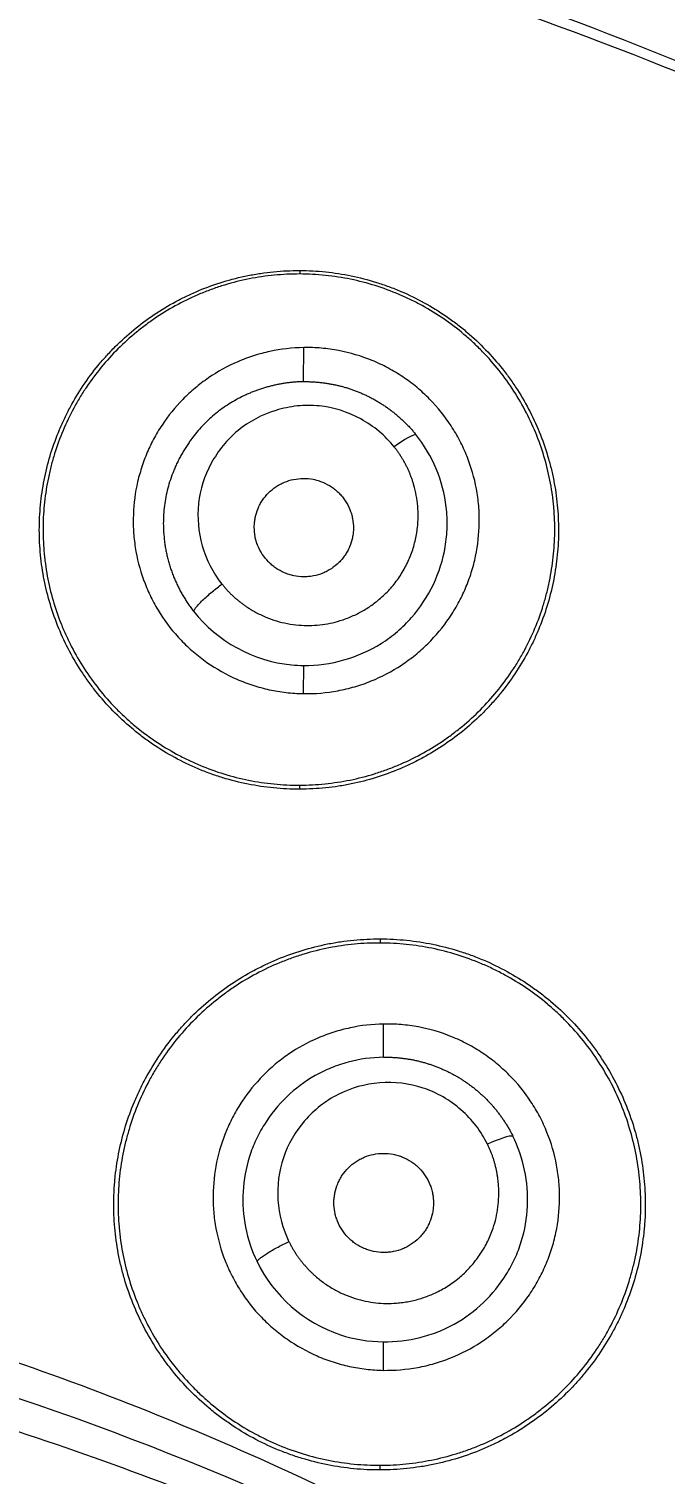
# Model space of a CAD drawing. Extents: x 541 to 1062, y 0 to 382.
# Drawn here: x 904.77 to 910.61, y 300.94 to 314.22 of the extents above; entities that cross this region are included whole.
import ezdxf

# ---------------------------------------------------------------- set-up
doc = ezdxf.new("R2010")
doc.units = 0
doc.header["$LTSCALE"] = 10
doc.header["$MEASUREMENT"] = 0
doc.header["$PDMODE"] = 3
doc.header["$PDSIZE"] = -10
doc.layers.get('0').update_dxf_attribs({"linetype": 'CONTINUOUS'})
doc.layers.get('DEFPOINTS').update_dxf_attribs({"linetype": 'CONTINUOUS'})
doc.layers.add('1', color=7, linetype='CONTINUOUS')
doc.styles.add('Daelim Dimension', font='')
doc.styles.get('Daelim Dimension').set_extended_font_data('NanumGothic')
doc.dimstyles.new('DEFAULT', dxfattribs={"dimscale": 2, "dimtxt": 2, "dimasz": 2, "dimexe": 0, "dimexo": 2, "dimgap": 1, "dimtad": 1, "dimdec": 1, "dimzin": 9, "dimdsep": 46, "dimtxsty": 'Daelim Dimension', "dimcen": 0.5, "dimclrd": 252, "dimclre": 252, "dimclrt": 3, "dimadec": 1, "dimazin": 0, "dimtfac": 1, "dimtdec": 1, "dimtix": 1, "dimtmove": 0, "dimatfit": 3, "dimfxl": 1, "dimtolj": 1, "dimtzin": 1, "dimlwd": 9, "dimlwe": 9, "dimarcsym": 0})

# ---------------------------------------------------------------- blocks, each defined once
blk = doc.blocks.new('*D10')
at = {"color": 5, "linetype": 'ByBlock', "lineweight": 9, "ltscale": 0.5, "transparency": 16777216}
for p, q in [((845.7, 280.073), (845.7, 341.221)), ((849.7, 341.221), (941.7, 341.221)), ((945.7, 280.074), (945.7, 341.221))]:
    blk.add_line(p, q, dxfattribs=at)
at = {"color": 5, "ltscale": 0.5, "transparency": 16777216}
for points in [[(849.7, 341.887), (849.7, 340.554), (845.7, 341.221)], [(941.7, 341.887), (941.7, 340.554), (945.7, 341.221)]]:
    blk.add_solid(points, dxfattribs=at)
at = {"layer": 'DEFPOINTS', "color": 0, "ltscale": 0.5, "transparency": 16777216}
for p in [(945.7, 341.221), (845.7, 276.073), (945.7, 276.074)]:
    blk.add_point(p, dxfattribs=at)
at = {"color": 7, "ltscale": 0.5, "transparency": 16777216, "insert": (895.7, 346.221), "char_height": 6, "attachment_point": 5, "style": 'Daelim Dimension'}
blk.add_mtext('\\A1;%%C100', dxfattribs=at)

msp = doc.modelspace()

# ---------------------------------------------------------------- linework, layer by layer
at = {"layer": '1', "color": 7, "linetype": 'Continuous', "lineweight": 13}
for p, q in [((907.258, 312), (907.258, 311.968)), ((907.294, 310.979), (907.295, 311.292)), ((907.292, 308.37), (907.291, 308.112)), ((907.258, 307.233), (907.258, 307.27)), ((907.998, 305.858), (907.998, 305.82)), ((908.028, 304.771), (908.028, 305.075)), ((908.025, 302.154), (908.025, 301.893)), ((907.998, 300.978), (907.998, 301.021))]:
    msp.add_line(p, q, dxfattribs=at)
at = {"layer": '1', "color": 7, "linetype": 'Continuous', "lineweight": 18}
for radius, start, end in [(45.353, 272.3738, 90), (41.78, 282.5334, 97.4666), (41.2, 272.6477, 90)]:
    msp.add_arc((895.7, 276.074), radius, start, end, dxfattribs=at)
at = {"layer": '1', "color": 7, "linetype": 'Continuous', "lineweight": 13}
for radius, start in [(26.189, 270), (25.813, 0)]:
    msp.add_arc((895.7, 276.074), radius, start, 90, dxfattribs=at)
for centre, major_axis, ratio, start_param, end_param in [((908.098, 310.303), (0.235, 0.187), 0.145294, 0.176647, 1.338738), ((908.952, 303.909), (0.269, 0.132), 0.144323, 0.176634, 1.390659)]:
    msp.add_ellipse(centre, major_axis=major_axis, ratio=ratio, start_param=start_param, end_param=end_param, dxfattribs=at)
at = {"layer": '1', "color": 7, "linetype": 'Continuous', "lineweight": 18}
for points, weights in [([(945.7, 276.074), (945.7, 307.335), (922.962, 326.074), (895.7, 326.074)], [0.718695432068, 0.639202599743, 0.732970789054, 1]), ([(928.153, 243.621), (962.121, 277.589), (943.738, 321.97), (895.7, 321.97)], [1, 0.588455621576, 0.588455621576, 1])]:
    msp.add_rational_spline(points, weights, degree=3, dxfattribs=at)
at = {"layer": '1', "color": 7, "linetype": 'Continuous', "lineweight": 13}
for points, knots in [([(895.7, 318.44), (898.473, 318.44), (901.246, 318.167), (906.685, 317.085), (909.351, 316.276), (914.474, 314.154), (916.932, 312.84), (921.543, 309.759), (923.696, 307.992), (927.618, 304.07), (929.385, 301.917), (932.466, 297.306), (933.779, 294.849), (935.902, 289.725), (936.71, 287.059), (937.792, 281.62), (938.065, 278.847), (938.065, 276.074)], [0, 0, 0, 0, 0.125, 0.125, 0.25, 0.25, 0.375, 0.375, 0.5, 0.5, 0.625, 0.625, 0.75, 0.75, 0.875, 0.875, 1, 1, 1, 1]), ([(907.294, 310.979), (907.3, 310.979), (907.312, 310.979), (907.329, 310.979), (907.347, 310.978), (907.364, 310.978), (907.381, 310.977), (907.399, 310.976), (907.416, 310.974), (907.434, 310.973), (907.451, 310.971), (907.469, 310.969), (907.486, 310.967), (907.503, 310.964), (907.521, 310.961), (907.538, 310.958), (907.556, 310.955), (907.573, 310.952), (907.59, 310.948), (907.607, 310.944), (907.624, 310.94), (907.642, 310.936), (907.659, 310.931), (907.676, 310.926), (907.693, 310.921), (907.71, 310.916), (907.727, 310.91), (907.743, 310.904), (907.76, 310.898), (907.777, 310.892), (907.793, 310.885), (907.81, 310.879), (907.826, 310.872), (907.843, 310.864), (907.859, 310.857), (907.875, 310.849), (907.891, 310.842), (907.907, 310.833), (907.923, 310.825), (907.939, 310.817), (907.954, 310.808), (907.97, 310.799), (907.985, 310.79), (908.001, 310.78), (908.016, 310.77), (908.031, 310.761), (908.046, 310.751), (908.061, 310.74), (908.075, 310.73), (908.09, 310.719), (908.104, 310.708), (908.118, 310.697), (908.132, 310.686), (908.146, 310.674), (908.16, 310.662), (908.174, 310.65), (908.187, 310.638), (908.201, 310.626), (908.214, 310.614), (908.227, 310.601), (908.239, 310.588), (908.252, 310.575), (908.265, 310.562), (908.277, 310.548), (908.289, 310.535), (908.301, 310.521), (908.312, 310.507), (908.32, 310.497), (908.324, 310.493)], [0, 0, 0, 0, 0.014784, 0.029579, 0.044385, 0.059201, 0.074028, 0.088866, 0.103714, 0.118574, 0.133444, 0.148325, 0.163217, 0.17812, 0.193034, 0.20796, 0.222896, 0.237843, 0.252802, 0.267771, 0.282752, 0.297745, 0.312748, 0.327763, 0.342789, 0.357827, 0.372876, 0.387936, 0.403008, 0.418091, 0.433186, 0.448292, 0.46341, 0.47854, 0.493681, 0.508834, 0.523999, 0.539175, 0.554363, 0.569563, 0.584774, 0.599997, 0.615232, 0.630479, 0.645738, 0.661009, 0.676291, 0.691586, 0.706892, 0.72221, 0.737541, 0.752883, 0.768237, 0.783603, 0.798981, 0.814372, 0.829774, 0.845189, 0.860615, 0.876054, 0.891505, 0.906967, 0.922442, 0.93793, 0.953429, 0.96894, 0.984464, 1, 1, 1, 1]), ([(907.292, 308.37), (907.544, 308.368), (907.795, 308.441), (908.058, 308.606), (908.108, 308.642), (908.201, 308.722), (908.332, 308.852), (908.5, 309.109), (908.574, 309.342), (908.604, 309.522), (908.61, 309.583), (908.613, 309.704), (908.598, 310.008), (908.479, 310.3), (908.324, 310.493)], [0, 0, 0, 0, 0.25, 0.25, 0.3125, 0.3125, 0.375, 0.5, 0.625, 0.625, 0.6875, 0.6875, 0.75, 1, 1, 1, 1]), ([(906.284, 308.868), (906.285, 308.872), (906.287, 308.877), (906.295, 308.889), (906.3, 308.897), (906.314, 308.914), (906.322, 308.924), (906.343, 308.946), (906.354, 308.958), (906.38, 308.982), (906.394, 308.995), (906.423, 309.021), (906.438, 309.035), (906.469, 309.06), (906.485, 309.073), (906.515, 309.097), (906.53, 309.108), (906.544, 309.119)], [0, 0, 0, 0, 0.125, 0.125, 0.25, 0.25, 0.375, 0.375, 0.5, 0.5, 0.625, 0.625, 0.75, 0.75, 0.875, 0.875, 1, 1, 1, 1]), ([(906.284, 308.868), (906.501, 308.592), (906.833, 308.41), (907.218, 308.373), (907.255, 308.371), (907.292, 308.37)], [0, 0, 0, 0, 0.904405, 0.904405, 1, 1, 1, 1]), ([(908.028, 304.77), (907.917, 304.768), (907.753, 304.746), (907.597, 304.693), (907.496, 304.652), (907.447, 304.628), (907.21, 304.494), (907.009, 304.298), (906.878, 304.059), (906.833, 303.96), (906.813, 303.909), (906.764, 303.753), (906.705, 303.429), (906.768, 303.095), (906.866, 302.892)], [0, 0, 0, 0, 0.125, 0.1875, 0.1875, 0.25, 0.25, 0.5, 0.5625, 0.5625, 0.625, 0.625, 0.75, 1, 1, 1, 1]), ([(908.028, 304.771), (908.033, 304.771), (908.045, 304.771), (908.061, 304.771), (908.078, 304.771), (908.095, 304.77), (908.112, 304.769), (908.129, 304.768), (908.145, 304.767), (908.162, 304.766), (908.179, 304.764), (908.196, 304.762), (908.212, 304.76), (908.229, 304.758), (908.246, 304.755), (908.263, 304.753), (908.279, 304.75), (908.296, 304.747), (908.313, 304.743), (908.329, 304.74), (908.346, 304.736), (908.362, 304.732), (908.379, 304.727), (908.395, 304.723), (908.412, 304.718), (908.428, 304.713), (908.444, 304.708), (908.46, 304.703), (908.477, 304.697), (908.493, 304.692), (908.509, 304.686), (908.525, 304.679), (908.541, 304.673), (908.556, 304.666), (908.572, 304.659), (908.588, 304.652), (908.603, 304.645), (908.619, 304.638), (908.634, 304.63), (908.65, 304.622), (908.665, 304.614), (908.68, 304.606), (908.695, 304.597), (908.71, 304.589), (908.725, 304.58), (908.739, 304.571), (908.754, 304.561), (908.768, 304.552), (908.783, 304.542), (908.797, 304.532), (908.811, 304.522), (908.825, 304.512), (908.839, 304.501), (908.853, 304.491), (908.866, 304.48), (908.88, 304.469), (908.893, 304.458), (908.906, 304.446), (908.919, 304.435), (908.932, 304.423), (908.945, 304.411), (908.957, 304.399), (908.97, 304.387), (908.982, 304.374), (908.994, 304.362), (909.006, 304.349), (909.018, 304.336), (909.029, 304.323), (909.041, 304.31), (909.052, 304.296), (909.063, 304.283), (909.074, 304.269), (909.084, 304.255), (909.095, 304.241), (909.105, 304.227), (909.115, 304.213), (909.125, 304.198), (909.135, 304.183), (909.145, 304.169), (909.154, 304.154), (909.163, 304.139), (909.172, 304.124), (909.181, 304.108), (909.19, 304.093), (909.198, 304.078), (909.206, 304.062), (909.212, 304.052), (909.214, 304.046)], [0, 0, 0, 0, 0.011448, 0.022903, 0.034366, 0.045836, 0.057313, 0.068798, 0.080291, 0.091791, 0.103298, 0.114813, 0.126335, 0.137865, 0.149402, 0.160947, 0.172499, 0.184059, 0.195627, 0.207202, 0.218784, 0.230374, 0.241972, 0.253577, 0.265189, 0.27681, 0.288438, 0.300073, 0.311716, 0.323367, 0.335025, 0.346691, 0.358364, 0.370045, 0.381734, 0.39343, 0.405133, 0.416845, 0.428564, 0.44029, 0.452025, 0.463767, 0.475516, 0.487273, 0.499038, 0.51081, 0.52259, 0.534377, 0.546173, 0.557975, 0.569786, 0.581604, 0.593429, 0.605262, 0.617103, 0.628951, 0.640807, 0.652671, 0.664542, 0.676421, 0.688307, 0.700201, 0.712103, 0.724012, 0.735928, 0.747853, 0.759784, 0.771724, 0.783671, 0.795625, 0.807587, 0.819557, 0.831534, 0.843518, 0.85551, 0.86751, 0.879517, 0.891532, 0.903554, 0.915584, 0.927621, 0.939665, 0.951717, 0.963777, 0.975844, 0.987918, 1, 1, 1, 1]), ([(908.025, 302.155), (908.139, 302.154), (908.31, 302.174), (908.472, 302.226), (908.577, 302.267), (908.628, 302.291), (908.873, 302.427), (909.078, 302.626), (909.21, 302.87), (909.256, 302.971), (909.276, 303.023), (909.325, 303.182), (909.382, 303.512), (909.314, 303.846), (909.214, 304.046)], [0, 0, 0, 0, 0.125, 0.1875, 0.1875, 0.25, 0.25, 0.5, 0.5625, 0.5625, 0.625, 0.625, 0.75, 1, 1, 1, 1]), ([(897.61, 303.404), (897.859, 303.389), (898.107, 303.371), (898.603, 303.327), (898.85, 303.302), (899.592, 303.212), (900.084, 303.136), (901.064, 302.954), (901.551, 302.85), (902.52, 302.617), (903.002, 302.488), (903.957, 302.205), (904.43, 302.051), (905.369, 301.716), (905.833, 301.535), (907.211, 300.956), (908.108, 300.52), (909.414, 299.794), (909.843, 299.54), (910.686, 299.009), (911.1, 298.732), (911.913, 298.157), (912.311, 297.858), (913.092, 297.239), (913.474, 296.919), (914.221, 296.259), (914.585, 295.919), (915.117, 295.395), (915.292, 295.217), (915.636, 294.858), (915.806, 294.675), (916.139, 294.305), (916.302, 294.117), (916.624, 293.737), (916.782, 293.545), (917.094, 293.156), (917.247, 292.96), (917.552, 292.566), (917.703, 292.368), (917.854, 292.17)], [0, 0, 0, 0, 0.03125, 0.03125, 0.0625, 0.0625, 0.125, 0.125, 0.1875, 0.1875, 0.25, 0.25, 0.3125, 0.3125, 0.375, 0.375, 0.5, 0.5, 0.5625, 0.5625, 0.625, 0.625, 0.6875, 0.6875, 0.75, 0.75, 0.8125, 0.8125, 0.84375, 0.84375, 0.875, 0.875, 0.90625, 0.90625, 0.9375, 0.9375, 0.96875, 0.96875, 1, 1, 1, 1]), ([(906.866, 302.892), (906.867, 302.896), (906.87, 302.9), (906.88, 302.911), (906.886, 302.917), (906.903, 302.93), (906.913, 302.937), (906.936, 302.953), (906.949, 302.962), (906.977, 302.98), (906.993, 302.989), (907.025, 303.008), (907.042, 303.017), (907.076, 303.035), (907.094, 303.044), (907.127, 303.06), (907.144, 303.068), (907.159, 303.075)], [0, 0, 0, 0, 0.125, 0.125, 0.25, 0.25, 0.375, 0.375, 0.5, 0.5, 0.625, 0.625, 0.75, 0.75, 0.875, 0.875, 1, 1, 1, 1]), ([(906.866, 302.892), (907.017, 302.578), (907.3, 302.33), (907.758, 302.178), (907.892, 302.157), (908.025, 302.155)], [0, 0, 0, 0, 0.722824, 0.722824, 1, 1, 1, 1])]:
    msp.add_open_spline(points, degree=3, knots=knots, dxfattribs=at)
at = {"layer": '1', "color": 7, "linetype": 'Continuous', "lineweight": 18}
for points, knots in [([(896.202, 316.897), (897.784, 316.867), (899.363, 316.745), (902.497, 316.318), (904.05, 316.014), (907.11, 315.226), (908.617, 314.744), (911.562, 313.607), (913.001, 312.953), (915.792, 311.483), (917.144, 310.667), (919.743, 308.884), (920.99, 307.917), (923.362, 305.846), (924.488, 304.742), (926.601, 302.412), (927.59, 301.186), (928.503, 299.907)], [0, 0, 0, 0, 0.125, 0.125, 0.25, 0.25, 0.375, 0.375, 0.5, 0.5, 0.625, 0.625, 0.75, 0.75, 0.875, 0.875, 1, 1, 1, 1]), ([(896.199, 316.736), (899.363, 316.692), (902.534, 316.27), (908.607, 314.734), (911.533, 313.624), (917.157, 310.695), (919.746, 308.931), (923.298, 305.856), (924.429, 304.758), (926.035, 303.005), (926.554, 302.406), (927.31, 301.489), (927.558, 301.18), (928.04, 300.551), (928.282, 300.236), (928.503, 299.907)], [0, 0, 0, 0, 0.25, 0.25, 0.5, 0.5, 0.75, 0.75, 0.875, 0.875, 0.9375, 0.9375, 0.96875, 0.96875, 1, 1, 1, 1]), ([(907.258, 307.233), (907.178, 307.233), (907.018, 307.241), (906.783, 307.276), (906.628, 307.315), (906.513, 307.35), (906.474, 307.363), (906.399, 307.39), (906.362, 307.405), (906.252, 307.452), (906.109, 307.521), (905.973, 307.603), (905.874, 307.671), (905.842, 307.694), (905.778, 307.743), (905.747, 307.768), (905.656, 307.844), (905.54, 307.952), (905.436, 308.07), (905.363, 308.162), (905.339, 308.193), (905.293, 308.258), (905.271, 308.29), (905.206, 308.39), (905.128, 308.525), (905.032, 308.737), (904.982, 308.884), (904.939, 309.034), (904.921, 309.11), (904.893, 309.261), (904.873, 309.414), (904.867, 309.567), (904.868, 309.682), (904.87, 309.721), (904.874, 309.798), (904.878, 309.837), (904.89, 309.951), (904.914, 310.102), (904.971, 310.324), (905.024, 310.468), (905.068, 310.575), (905.084, 310.61), (905.117, 310.679), (905.135, 310.713), (905.189, 310.814), (905.268, 310.945), (905.359, 311.068), (905.432, 311.158), (905.458, 311.187), (905.51, 311.244), (905.536, 311.273), (905.619, 311.355), (905.733, 311.459), (905.918, 311.597), (906.052, 311.678), (906.155, 311.733), (906.19, 311.751), (906.261, 311.785), (906.297, 311.801), (906.406, 311.846), (906.553, 311.899), (906.705, 311.938), (906.821, 311.961), (906.86, 311.968), (906.939, 311.98), (906.978, 311.985), (907.098, 311.996), (907.178, 312), (907.258, 312)], [0, 0, 0, 0, 0.03125, 0.0625, 0.09375, 0.09375, 0.109375, 0.109375, 0.125, 0.125, 0.15625, 0.1875, 0.1875, 0.203125, 0.203125, 0.21875, 0.21875, 0.25, 0.28125, 0.28125, 0.296875, 0.296875, 0.3125, 0.3125, 0.34375, 0.375, 0.40625, 0.40625, 0.4375, 0.4375, 0.46875, 0.5, 0.5, 0.515625, 0.515625, 0.53125, 0.53125, 0.5625, 0.59375, 0.625, 0.625, 0.640625, 0.640625, 0.65625, 0.65625, 0.6875, 0.71875, 0.71875, 0.734375, 0.734375, 0.75, 0.75, 0.78125, 0.8125, 0.84375, 0.84375, 0.859375, 0.859375, 0.875, 0.875, 0.90625, 0.9375, 0.9375, 0.953125, 0.953125, 0.96875, 0.96875, 1, 1, 1, 1]), ([(907.258, 311.968), (907.179, 311.968), (907.101, 311.964), (906.946, 311.949), (906.793, 311.927), (906.643, 311.889), (906.55, 311.861), (906.531, 311.855), (906.494, 311.843), (906.476, 311.836), (906.421, 311.816), (906.384, 311.802), (906.277, 311.758), (906.139, 311.692), (906.008, 311.613), (905.912, 311.549), (905.881, 311.527), (905.819, 311.481), (905.789, 311.457), (905.7, 311.384), (905.587, 311.282), (905.434, 311.114), (905.343, 310.992), (905.29, 310.913), (905.28, 310.897), (905.259, 310.864), (905.229, 310.816), (905.201, 310.767), (905.147, 310.667), (905.082, 310.531), (905.031, 310.389), (904.997, 310.281), (904.986, 310.244), (904.967, 310.171), (904.959, 310.133), (904.935, 310.022), (904.912, 309.872), (904.898, 309.647), (904.904, 309.495), (904.912, 309.4), (904.914, 309.381), (904.918, 309.343), (904.921, 309.323), (904.928, 309.267), (904.934, 309.229), (904.955, 309.116), (904.99, 308.968), (905.039, 308.824), (905.082, 308.717), (905.104, 308.664), (905.129, 308.611), (905.146, 308.577), (905.155, 308.559), (905.199, 308.473), (905.277, 308.339), (905.412, 308.152), (905.514, 308.035), (905.583, 307.965), (905.596, 307.951), (905.625, 307.924), (905.639, 307.911), (905.682, 307.87), (905.711, 307.844), (905.801, 307.769), (905.926, 307.675), (906.059, 307.594), (906.162, 307.538), (906.197, 307.52), (906.268, 307.485), (906.304, 307.469), (906.413, 307.423), (906.561, 307.37), (906.788, 307.312), (906.943, 307.289), (907.061, 307.278), (907.1, 307.275), (907.179, 307.271), (907.218, 307.27), (907.258, 307.27)], [0, 0, 0, 0, 0.03125, 0.03125, 0.0625, 0.09375, 0.09375, 0.101563, 0.101563, 0.109375, 0.109375, 0.125, 0.125, 0.15625, 0.1875, 0.1875, 0.203125, 0.203125, 0.21875, 0.21875, 0.25, 0.28125, 0.3125, 0.3125, 0.320312, 0.320312, 0.328125, 0.34375, 0.34375, 0.375, 0.40625, 0.40625, 0.421875, 0.421875, 0.4375, 0.4375, 0.46875, 0.5, 0.53125, 0.53125, 0.539063, 0.539063, 0.546875, 0.546875, 0.5625, 0.5625, 0.59375, 0.625, 0.625, 0.640625, 0.648438, 0.648438, 0.65625, 0.65625, 0.6875, 0.71875, 0.75, 0.75, 0.757813, 0.757813, 0.765625, 0.765625, 0.78125, 0.78125, 0.8125, 0.84375, 0.84375, 0.859375, 0.859375, 0.875, 0.875, 0.90625, 0.9375, 0.96875, 0.96875, 0.984375, 0.984375, 1, 1, 1, 1]), ([(907.258, 312), (907.338, 312), (907.497, 311.991), (907.731, 311.955), (907.885, 311.915), (908, 311.879), (908.038, 311.866), (908.113, 311.839), (908.15, 311.824), (908.26, 311.777), (908.402, 311.707), (908.537, 311.624), (908.635, 311.557), (908.667, 311.533), (908.731, 311.485), (908.762, 311.46), (908.852, 311.383), (908.967, 311.275), (909.07, 311.157), (909.144, 311.065), (909.167, 311.033), (909.213, 310.969), (909.235, 310.936), (909.299, 310.837), (909.376, 310.702), (909.472, 310.491), (909.521, 310.344), (909.553, 310.232), (909.563, 310.194), (909.58, 310.119), (909.588, 310.081), (909.609, 309.968), (909.629, 309.817), (909.634, 309.664), (909.633, 309.549), (909.632, 309.511), (909.627, 309.434), (909.624, 309.396), (909.611, 309.282), (909.588, 309.132), (909.531, 308.912), (909.479, 308.768), (909.442, 308.68), (909.434, 308.662), (909.419, 308.627), (909.395, 308.575), (909.369, 308.524), (909.315, 308.423), (909.237, 308.293), (909.146, 308.17), (909.074, 308.081), (909.049, 308.052), (908.997, 307.995), (908.971, 307.966), (908.889, 307.884), (908.776, 307.78), (908.591, 307.642), (908.459, 307.561), (908.374, 307.514), (908.356, 307.505), (908.321, 307.487), (908.304, 307.478), (908.251, 307.453), (908.215, 307.437), (908.107, 307.391), (907.96, 307.337), (907.809, 307.298), (907.693, 307.274), (907.655, 307.267), (907.576, 307.255), (907.537, 307.25), (907.418, 307.238), (907.338, 307.234), (907.258, 307.233)], [0, 0, 0, 0, 0.03125, 0.0625, 0.09375, 0.09375, 0.109375, 0.109375, 0.125, 0.125, 0.15625, 0.1875, 0.1875, 0.203125, 0.203125, 0.21875, 0.21875, 0.25, 0.28125, 0.28125, 0.296875, 0.296875, 0.3125, 0.3125, 0.34375, 0.375, 0.40625, 0.40625, 0.421875, 0.421875, 0.4375, 0.4375, 0.46875, 0.5, 0.5, 0.515625, 0.515625, 0.53125, 0.53125, 0.5625, 0.59375, 0.625, 0.625, 0.632813, 0.632813, 0.640625, 0.65625, 0.65625, 0.6875, 0.71875, 0.71875, 0.734375, 0.734375, 0.75, 0.75, 0.78125, 0.8125, 0.84375, 0.84375, 0.851563, 0.851563, 0.859375, 0.859375, 0.875, 0.875, 0.90625, 0.9375, 0.9375, 0.953125, 0.953125, 0.96875, 0.96875, 1, 1, 1, 1]), ([(907.258, 307.27), (907.337, 307.271), (907.414, 307.275), (907.568, 307.291), (907.721, 307.314), (907.87, 307.352), (907.963, 307.381), (907.981, 307.387), (908.018, 307.399), (908.036, 307.406), (908.091, 307.426), (908.127, 307.44), (908.233, 307.484), (908.371, 307.551), (908.502, 307.63), (908.597, 307.694), (908.628, 307.716), (908.689, 307.762), (908.719, 307.786), (908.808, 307.859), (908.92, 307.962), (909.071, 308.13), (909.161, 308.251), (909.225, 308.346), (909.245, 308.378), (909.284, 308.443), (909.303, 308.476), (909.356, 308.576), (909.421, 308.711), (909.472, 308.852), (909.505, 308.96), (909.516, 308.996), (909.534, 309.07), (909.543, 309.107), (909.566, 309.218), (909.589, 309.367), (909.603, 309.592), (909.597, 309.743), (909.589, 309.838), (909.587, 309.857), (909.583, 309.895), (909.581, 309.914), (909.573, 309.97), (909.567, 310.008), (909.546, 310.12), (909.512, 310.268), (909.463, 310.412), (909.407, 310.553), (909.375, 310.623), (909.304, 310.761), (909.266, 310.828), (909.182, 310.957), (909.093, 311.082), (908.991, 311.198), (908.91, 311.281), (908.882, 311.309), (908.825, 311.362), (908.796, 311.388), (908.706, 311.464), (908.583, 311.558), (908.451, 311.639), (908.348, 311.696), (908.296, 311.723), (908.243, 311.748), (908.207, 311.764), (908.189, 311.772), (908.099, 311.811), (907.952, 311.865), (907.726, 311.923), (907.572, 311.947), (907.454, 311.959), (907.415, 311.962), (907.337, 311.966), (907.297, 311.968), (907.258, 311.968)], [0, 0, 0, 0, 0.03125, 0.03125, 0.0625, 0.09375, 0.09375, 0.101562, 0.101562, 0.109375, 0.109375, 0.125, 0.125, 0.15625, 0.1875, 0.1875, 0.203125, 0.203125, 0.21875, 0.21875, 0.25, 0.28125, 0.3125, 0.3125, 0.328125, 0.328125, 0.34375, 0.34375, 0.375, 0.40625, 0.40625, 0.421875, 0.421875, 0.4375, 0.4375, 0.46875, 0.5, 0.53125, 0.53125, 0.539063, 0.539063, 0.546875, 0.546875, 0.5625, 0.5625, 0.59375, 0.625, 0.625, 0.65625, 0.65625, 0.6875, 0.6875, 0.71875, 0.75, 0.75, 0.765625, 0.765625, 0.78125, 0.78125, 0.8125, 0.84375, 0.84375, 0.859375, 0.867188, 0.867188, 0.875, 0.875, 0.90625, 0.9375, 0.96875, 0.96875, 0.984375, 0.984375, 1, 1, 1, 1]), ([(907.295, 311.292), (907.189, 311.29), (907.086, 311.278), (906.934, 311.245), (906.884, 311.232), (906.81, 311.208), (906.785, 311.2), (906.737, 311.181), (906.713, 311.172), (906.594, 311.12), (906.504, 311.071), (906.399, 310.998), (906.378, 310.983), (906.337, 310.952), (906.317, 310.936), (906.258, 310.887), (906.221, 310.852), (906.114, 310.743), (906.05, 310.665), (905.98, 310.558), (905.966, 310.537), (905.94, 310.493), (905.928, 310.471), (905.892, 310.404), (905.849, 310.313), (905.815, 310.218), (905.793, 310.145), (905.786, 310.121), (905.773, 310.072), (905.767, 310.047), (905.742, 309.922), (905.731, 309.822), (905.729, 309.67), (905.731, 309.62), (905.737, 309.544), (905.74, 309.518), (905.746, 309.467), (905.75, 309.442), (905.773, 309.316), (905.801, 309.218), (905.857, 309.075), (905.878, 309.028), (905.913, 308.959), (905.925, 308.936), (905.951, 308.891), (905.964, 308.869), (906.033, 308.76), (906.097, 308.678), (906.187, 308.584), (906.205, 308.566), (906.243, 308.53), (906.263, 308.512), (906.322, 308.461), (906.364, 308.429), (906.492, 308.339), (906.583, 308.288), (906.704, 308.234), (906.728, 308.224), (906.778, 308.206), (906.802, 308.197), (906.877, 308.173), (906.978, 308.145), (907.081, 308.128), (907.186, 308.116), (907.238, 308.112), (907.291, 308.112)], [0, 0, 0, 0, 0.0625, 0.0625, 0.09375, 0.09375, 0.109375, 0.109375, 0.125, 0.125, 0.1875, 0.1875, 0.203125, 0.203125, 0.21875, 0.21875, 0.25, 0.25, 0.3125, 0.3125, 0.328125, 0.328125, 0.34375, 0.34375, 0.375, 0.40625, 0.40625, 0.421875, 0.421875, 0.4375, 0.4375, 0.5, 0.5, 0.53125, 0.53125, 0.546875, 0.546875, 0.5625, 0.5625, 0.625, 0.625, 0.65625, 0.65625, 0.671875, 0.671875, 0.6875, 0.6875, 0.75, 0.75, 0.765625, 0.765625, 0.78125, 0.78125, 0.8125, 0.8125, 0.875, 0.875, 0.890625, 0.890625, 0.90625, 0.90625, 0.9375, 0.96875, 0.96875, 1, 1, 1, 1]), ([(907.291, 308.112), (907.399, 308.11), (907.505, 308.119), (907.66, 308.148), (907.712, 308.16), (907.788, 308.183), (907.814, 308.191), (907.864, 308.208), (907.889, 308.218), (908.011, 308.267), (908.103, 308.316), (908.213, 308.388), (908.234, 308.403), (908.276, 308.434), (908.297, 308.45), (908.358, 308.499), (908.397, 308.534), (908.507, 308.643), (908.574, 308.722), (908.661, 308.852), (908.688, 308.896), (908.738, 308.987), (908.782, 309.079), (908.818, 309.176), (908.841, 309.25), (908.848, 309.275), (908.862, 309.325), (908.868, 309.35), (908.894, 309.477), (908.905, 309.579), (908.907, 309.734), (908.906, 309.786), (908.899, 309.864), (908.896, 309.89), (908.889, 309.941), (908.885, 309.967), (908.861, 310.095), (908.833, 310.194), (908.784, 310.316), (908.774, 310.34), (908.752, 310.388), (908.74, 310.412), (908.704, 310.482), (908.677, 310.528), (908.591, 310.66), (908.525, 310.742), (908.432, 310.837), (908.412, 310.856), (908.373, 310.892), (908.353, 310.91), (908.291, 310.961), (908.206, 311.024), (908.115, 311.079), (908.044, 311.117), (908.02, 311.129), (907.971, 311.152), (907.947, 311.163), (907.823, 311.214), (907.72, 311.244), (907.589, 311.269), (907.563, 311.273), (907.51, 311.281), (907.483, 311.284), (907.402, 311.291), (907.348, 311.293), (907.295, 311.292)], [0, 0, 0, 0, 0.0625, 0.0625, 0.09375, 0.09375, 0.109375, 0.109375, 0.125, 0.125, 0.1875, 0.1875, 0.203125, 0.203125, 0.21875, 0.21875, 0.25, 0.25, 0.3125, 0.3125, 0.34375, 0.34375, 0.375, 0.40625, 0.40625, 0.421875, 0.421875, 0.4375, 0.4375, 0.5, 0.5, 0.53125, 0.53125, 0.546875, 0.546875, 0.5625, 0.5625, 0.625, 0.625, 0.640625, 0.640625, 0.65625, 0.65625, 0.6875, 0.6875, 0.75, 0.75, 0.765625, 0.765625, 0.78125, 0.78125, 0.8125, 0.84375, 0.84375, 0.859375, 0.859375, 0.875, 0.875, 0.9375, 0.9375, 0.953125, 0.953125, 0.96875, 0.96875, 1, 1, 1, 1]), ([(908.125, 310.379), (908.042, 310.484), (907.94, 310.569), (907.697, 310.702), (907.569, 310.742), (907.369, 310.762), (907.302, 310.762), (907.17, 310.748), (907.103, 310.734), (906.909, 310.675), (906.792, 310.612), (906.591, 310.446), (906.509, 310.345), (906.383, 310.111), (906.344, 309.988), (906.316, 309.728), (906.327, 309.6), (906.401, 309.341), (906.461, 309.223), (906.544, 309.119)], [0, 0, 0, 0, 0.125, 0.125, 0.25, 0.25, 0.3125, 0.3125, 0.375, 0.375, 0.5, 0.5, 0.625, 0.625, 0.75, 0.75, 0.875, 0.875, 1, 1, 1, 1]), ([(906.544, 309.119), (906.547, 309.115), (906.554, 309.107), (906.563, 309.095), (906.574, 309.083), (906.584, 309.072), (906.594, 309.06), (906.605, 309.049), (906.615, 309.038), (906.626, 309.027), (906.637, 309.016), (906.648, 309.006), (906.66, 308.995), (906.671, 308.985), (906.683, 308.975), (906.695, 308.966), (906.707, 308.956), (906.719, 308.946), (906.732, 308.937), (906.744, 308.928), (906.757, 308.919), (906.77, 308.91), (906.783, 308.902), (906.796, 308.893), (906.81, 308.885), (906.823, 308.877), (906.837, 308.869), (906.877, 308.847), (906.945, 308.814), (907.044, 308.778), (907.145, 308.754), (907.247, 308.74), (907.346, 308.736), (907.443, 308.742), (907.537, 308.757), (907.617, 308.778), (907.684, 308.8), (907.737, 308.822), (907.788, 308.846), (907.838, 308.872), (907.886, 308.902), (907.932, 308.934), (907.996, 308.983), (908.074, 309.055), (908.157, 309.156), (908.226, 309.268), (908.281, 309.387), (908.32, 309.511), (908.34, 309.629), (908.347, 309.737), (908.343, 309.835), (908.33, 309.933), (908.312, 310.007), (908.297, 310.058), (908.287, 310.087), (908.276, 310.116), (908.265, 310.145), (908.253, 310.172), (908.24, 310.2), (908.226, 310.227), (908.211, 310.253), (908.195, 310.279), (908.179, 310.305), (908.162, 310.33), (908.144, 310.355), (908.131, 310.371), (908.125, 310.379)], [0, 0, 0, 0, 0.004844, 0.009676, 0.014498, 0.019311, 0.024115, 0.028913, 0.033705, 0.038493, 0.043278, 0.04806, 0.052843, 0.057626, 0.06241, 0.067198, 0.071991, 0.076788, 0.081593, 0.086406, 0.091228, 0.096061, 0.100905, 0.105763, 0.110634, 0.115521, 0.120424, 0.125345, 0.158126, 0.190427, 0.222628, 0.255114, 0.285342, 0.315167, 0.344883, 0.374786, 0.392899, 0.410838, 0.428657, 0.446408, 0.464147, 0.481928, 0.499805, 0.541215, 0.582635, 0.624735, 0.666756, 0.708276, 0.749949, 0.781302, 0.812421, 0.843594, 0.875103, 0.884925, 0.894678, 0.904373, 0.914017, 0.923619, 0.933188, 0.942733, 0.952263, 0.961786, 0.971313, 0.980851, 0.990411, 1, 1, 1, 1]), ([(907.293, 309.185), (907.263, 309.186), (907.233, 309.189), (907.189, 309.198), (907.175, 309.202), (907.146, 309.211), (907.131, 309.216), (907.09, 309.234), (907.064, 309.249), (907.027, 309.274), (907.015, 309.283), (906.992, 309.303), (906.981, 309.313), (906.949, 309.345), (906.931, 309.368), (906.898, 309.418), (906.885, 309.444), (906.868, 309.485), (906.863, 309.499), (906.855, 309.527), (906.851, 309.541), (906.843, 309.585), (906.841, 309.614), (906.841, 309.657), (906.842, 309.672), (906.845, 309.701), (906.847, 309.715), (906.856, 309.758), (906.864, 309.785), (906.881, 309.826), (906.887, 309.839), (906.901, 309.865), (906.909, 309.877), (906.933, 309.913), (906.951, 309.936), (906.993, 309.977), (907.015, 309.996), (907.052, 310.02), (907.064, 310.028), (907.09, 310.042), (907.104, 310.048), (907.145, 310.065), (907.173, 310.074), (907.231, 310.086), (907.261, 310.089), (907.292, 310.089)], [0, 0, 0, 0, 0.0625, 0.0625, 0.09375, 0.09375, 0.125, 0.125, 0.1875, 0.1875, 0.21875, 0.21875, 0.25, 0.25, 0.3125, 0.3125, 0.375, 0.375, 0.40625, 0.40625, 0.4375, 0.4375, 0.5, 0.5, 0.53125, 0.53125, 0.5625, 0.5625, 0.625, 0.625, 0.65625, 0.65625, 0.6875, 0.6875, 0.75, 0.75, 0.8125, 0.8125, 0.84375, 0.84375, 0.875, 0.875, 0.9375, 0.9375, 1, 1, 1, 1]), ([(907.292, 310.089), (907.322, 310.089), (907.352, 310.087), (907.397, 310.078), (907.411, 310.074), (907.441, 310.065), (907.455, 310.06), (907.497, 310.043), (907.524, 310.028), (907.562, 310.003), (907.574, 309.994), (907.597, 309.975), (907.62, 309.954), (907.64, 309.932), (907.659, 309.909), (907.668, 309.897), (907.693, 309.859), (907.706, 309.832), (907.723, 309.791), (907.728, 309.777), (907.737, 309.749), (907.74, 309.734), (907.749, 309.691), (907.751, 309.661), (907.751, 309.617), (907.75, 309.602), (907.747, 309.573), (907.745, 309.559), (907.736, 309.516), (907.727, 309.488), (907.71, 309.447), (907.704, 309.434), (907.69, 309.408), (907.674, 309.383), (907.657, 309.36), (907.638, 309.337), (907.628, 309.326), (907.596, 309.295), (907.573, 309.276), (907.536, 309.252), (907.524, 309.244), (907.497, 309.23), (907.483, 309.224), (907.442, 309.207), (907.413, 309.199), (907.369, 309.19), (907.354, 309.188), (907.323, 309.186), (907.308, 309.185), (907.293, 309.185)], [0, 0, 0, 0, 0.0625, 0.0625, 0.09375, 0.09375, 0.125, 0.125, 0.1875, 0.1875, 0.21875, 0.21875, 0.25, 0.28125, 0.28125, 0.3125, 0.3125, 0.375, 0.375, 0.40625, 0.40625, 0.4375, 0.4375, 0.5, 0.5, 0.53125, 0.53125, 0.5625, 0.5625, 0.625, 0.625, 0.65625, 0.65625, 0.6875, 0.71875, 0.71875, 0.75, 0.75, 0.8125, 0.8125, 0.84375, 0.84375, 0.875, 0.875, 0.9375, 0.9375, 0.96875, 0.96875, 1, 1, 1, 1]), ([(907.998, 300.978), (907.916, 300.977), (907.754, 300.985), (907.514, 301.021), (907.357, 301.06), (907.24, 301.096), (907.201, 301.109), (907.124, 301.137), (907.086, 301.151), (906.974, 301.198), (906.828, 301.268), (906.689, 301.352), (906.589, 301.421), (906.555, 301.444), (906.507, 301.481), (906.49, 301.494), (906.458, 301.519), (906.38, 301.583), (906.246, 301.706), (906.14, 301.826), (906.064, 301.92), (906.027, 301.968), (905.992, 302.018), (905.97, 302.051), (905.958, 302.068), (905.903, 302.153), (905.863, 302.222), (905.789, 302.363), (905.723, 302.508), (905.671, 302.659), (905.637, 302.774), (905.627, 302.813), (905.608, 302.891), (905.6, 302.93), (905.578, 303.047), (905.557, 303.203), (905.55, 303.361), (905.551, 303.479), (905.553, 303.519), (905.556, 303.579), (905.558, 303.599), (905.561, 303.638), (905.57, 303.737), (905.598, 303.912), (905.656, 304.14), (905.71, 304.288), (905.748, 304.38), (905.756, 304.398), (905.773, 304.434), (905.798, 304.488), (905.824, 304.541), (905.881, 304.645), (905.962, 304.78), (906.056, 304.906), (906.131, 304.998), (906.157, 305.028), (906.21, 305.087), (906.238, 305.116), (906.322, 305.2), (906.44, 305.307), (906.63, 305.448), (906.767, 305.53), (906.873, 305.587), (906.909, 305.605), (906.981, 305.64), (907.018, 305.656), (907.129, 305.702), (907.279, 305.756), (907.435, 305.795), (907.553, 305.819), (907.593, 305.826), (907.673, 305.837), (907.713, 305.842), (907.835, 305.854), (907.916, 305.858), (907.998, 305.858)], [0, 0, 0, 0, 0.03125, 0.0625, 0.09375, 0.09375, 0.109375, 0.109375, 0.125, 0.125, 0.15625, 0.1875, 0.1875, 0.203125, 0.203125, 0.210937, 0.210937, 0.21875, 0.25, 0.28125, 0.28125, 0.296875, 0.304687, 0.304687, 0.3125, 0.3125, 0.34375, 0.34375, 0.375, 0.40625, 0.40625, 0.421875, 0.421875, 0.4375, 0.4375, 0.46875, 0.5, 0.5, 0.515625, 0.515625, 0.523437, 0.523437, 0.53125, 0.5625, 0.59375, 0.625, 0.625, 0.632812, 0.632812, 0.640625, 0.65625, 0.65625, 0.6875, 0.71875, 0.71875, 0.734375, 0.734375, 0.75, 0.75, 0.78125, 0.8125, 0.84375, 0.84375, 0.859375, 0.859375, 0.875, 0.875, 0.90625, 0.9375, 0.9375, 0.953125, 0.953125, 0.96875, 0.96875, 1, 1, 1, 1]), ([(907.998, 305.858), (908.079, 305.858), (908.241, 305.849), (908.48, 305.812), (908.636, 305.772), (908.753, 305.736), (908.792, 305.723), (908.868, 305.695), (908.906, 305.68), (909.018, 305.632), (909.163, 305.562), (909.301, 305.478), (909.401, 305.409), (909.434, 305.386), (909.482, 305.349), (909.498, 305.336), (909.53, 305.311), (909.609, 305.246), (909.741, 305.123), (909.847, 305.003), (909.922, 304.909), (909.959, 304.861), (909.993, 304.811), (910.016, 304.778), (910.027, 304.761), (910.082, 304.677), (910.122, 304.607), (910.195, 304.466), (910.261, 304.322), (910.313, 304.171), (910.346, 304.056), (910.356, 304.017), (910.374, 303.94), (910.382, 303.901), (910.404, 303.785), (910.425, 303.629), (910.431, 303.472), (910.43, 303.354), (910.429, 303.314), (910.425, 303.255), (910.424, 303.235), (910.42, 303.196), (910.411, 303.097), (910.384, 302.923), (910.325, 302.696), (910.272, 302.549), (910.226, 302.44), (910.21, 302.403), (910.176, 302.332), (910.158, 302.297), (910.103, 302.194), (910.022, 302.06), (909.929, 301.934), (909.855, 301.843), (909.829, 301.813), (909.776, 301.754), (909.748, 301.725), (909.665, 301.641), (909.548, 301.534), (909.359, 301.393), (909.223, 301.31), (909.136, 301.263), (909.118, 301.254), (909.082, 301.235), (909.064, 301.226), (909.01, 301.2), (908.974, 301.184), (908.863, 301.137), (908.713, 301.083), (908.559, 301.043), (908.441, 301.019), (908.402, 301.012), (908.322, 301), (908.282, 300.995), (908.161, 300.982), (908.079, 300.978), (907.998, 300.978)], [0, 0, 0, 0, 0.03125, 0.0625, 0.09375, 0.09375, 0.109375, 0.109375, 0.125, 0.125, 0.15625, 0.1875, 0.1875, 0.203125, 0.203125, 0.210938, 0.210938, 0.21875, 0.25, 0.28125, 0.28125, 0.296875, 0.304687, 0.304687, 0.3125, 0.3125, 0.34375, 0.34375, 0.375, 0.40625, 0.40625, 0.421875, 0.421875, 0.4375, 0.4375, 0.46875, 0.5, 0.5, 0.515625, 0.515625, 0.523438, 0.523438, 0.53125, 0.5625, 0.59375, 0.625, 0.625, 0.640625, 0.640625, 0.65625, 0.65625, 0.6875, 0.71875, 0.71875, 0.734375, 0.734375, 0.75, 0.75, 0.78125, 0.8125, 0.84375, 0.84375, 0.851563, 0.851563, 0.859375, 0.859375, 0.875, 0.875, 0.90625, 0.9375, 0.9375, 0.953125, 0.953125, 0.96875, 0.96875, 1, 1, 1, 1]), ([(907.998, 305.82), (907.918, 305.82), (907.838, 305.817), (907.681, 305.801), (907.525, 305.779), (907.372, 305.741), (907.278, 305.712), (907.259, 305.706), (907.221, 305.694), (907.202, 305.687), (907.146, 305.667), (907.11, 305.653), (907, 305.608), (906.859, 305.541), (906.725, 305.461), (906.627, 305.396), (906.595, 305.373), (906.532, 305.327), (906.501, 305.302), (906.41, 305.228), (906.294, 305.123), (906.137, 304.951), (906.044, 304.827), (905.979, 304.73), (905.958, 304.697), (905.917, 304.63), (905.898, 304.596), (905.842, 304.493), (905.775, 304.354), (905.722, 304.208), (905.688, 304.097), (905.677, 304.06), (905.657, 303.984), (905.648, 303.946), (905.625, 303.831), (905.6, 303.677), (905.587, 303.445), (905.593, 303.289), (905.601, 303.192), (905.603, 303.172), (905.608, 303.133), (905.61, 303.113), (905.618, 303.055), (905.624, 303.016), (905.646, 302.901), (905.682, 302.749), (905.733, 302.601), (905.777, 302.491), (905.801, 302.437), (905.826, 302.383), (905.844, 302.348), (905.853, 302.33), (905.898, 302.242), (905.978, 302.105), (906.117, 301.914), (906.223, 301.795), (906.293, 301.724), (906.307, 301.71), (906.335, 301.682), (906.35, 301.669), (906.394, 301.628), (906.424, 301.602), (906.516, 301.525), (906.643, 301.43), (906.779, 301.347), (906.884, 301.291), (906.919, 301.273), (906.992, 301.238), (907.029, 301.221), (907.14, 301.175), (907.29, 301.121), (907.52, 301.063), (907.678, 301.04), (907.838, 301.024), (907.918, 301.021), (907.998, 301.021)], [0, 0, 0, 0, 0.03125, 0.03125, 0.0625, 0.09375, 0.09375, 0.101562, 0.101562, 0.109375, 0.109375, 0.125, 0.125, 0.15625, 0.1875, 0.1875, 0.203125, 0.203125, 0.21875, 0.21875, 0.25, 0.28125, 0.3125, 0.3125, 0.328125, 0.328125, 0.34375, 0.34375, 0.375, 0.40625, 0.40625, 0.421875, 0.421875, 0.4375, 0.4375, 0.46875, 0.5, 0.53125, 0.53125, 0.539062, 0.539062, 0.546875, 0.546875, 0.5625, 0.5625, 0.59375, 0.625, 0.625, 0.640625, 0.648437, 0.648437, 0.65625, 0.65625, 0.6875, 0.71875, 0.75, 0.75, 0.757812, 0.757812, 0.765625, 0.765625, 0.78125, 0.78125, 0.8125, 0.84375, 0.84375, 0.859375, 0.859375, 0.875, 0.875, 0.90625, 0.9375, 0.96875, 0.96875, 1, 1, 1, 1]), ([(907.998, 301.021), (908.078, 301.021), (908.157, 301.025), (908.313, 301.041), (908.468, 301.065), (908.62, 301.104), (908.714, 301.133), (908.733, 301.139), (908.771, 301.151), (908.789, 301.158), (908.845, 301.178), (908.882, 301.192), (908.99, 301.238), (909.131, 301.305), (909.264, 301.385), (909.361, 301.451), (909.409, 301.484), (909.455, 301.52), (909.486, 301.544), (909.501, 301.557), (909.577, 301.619), (909.692, 301.723), (909.847, 301.895), (909.94, 302.019), (910.005, 302.116), (910.026, 302.149), (910.066, 302.216), (910.085, 302.25), (910.14, 302.352), (910.206, 302.491), (910.259, 302.636), (910.293, 302.747), (910.309, 302.803), (910.323, 302.859), (910.332, 302.897), (910.336, 302.916), (910.356, 303.012), (910.38, 303.165), (910.393, 303.396), (910.387, 303.551), (910.377, 303.668), (910.373, 303.707), (910.362, 303.785), (910.356, 303.823), (910.334, 303.938), (910.298, 304.09), (910.248, 304.237), (910.19, 304.382), (910.157, 304.454), (910.084, 304.595), (910.005, 304.731), (909.867, 304.922), (909.762, 305.04), (909.679, 305.125), (909.651, 305.153), (909.592, 305.207), (909.562, 305.234), (909.471, 305.31), (909.345, 305.406), (909.21, 305.488), (909.106, 305.545), (909.053, 305.572), (908.999, 305.598), (908.962, 305.614), (908.944, 305.622), (908.852, 305.661), (908.703, 305.716), (908.473, 305.775), (908.316, 305.799), (908.197, 305.811), (908.157, 305.815), (908.078, 305.819), (908.038, 305.82), (907.998, 305.82)], [0, 0, 0, 0, 0.03125, 0.03125, 0.0625, 0.09375, 0.09375, 0.101562, 0.101562, 0.109375, 0.109375, 0.125, 0.125, 0.15625, 0.1875, 0.1875, 0.203125, 0.210938, 0.210938, 0.21875, 0.21875, 0.25, 0.28125, 0.3125, 0.3125, 0.328125, 0.328125, 0.34375, 0.34375, 0.375, 0.40625, 0.40625, 0.421875, 0.429687, 0.429687, 0.4375, 0.4375, 0.46875, 0.5, 0.53125, 0.53125, 0.546875, 0.546875, 0.5625, 0.5625, 0.59375, 0.625, 0.625, 0.65625, 0.65625, 0.6875, 0.71875, 0.75, 0.75, 0.765625, 0.765625, 0.78125, 0.78125, 0.8125, 0.84375, 0.84375, 0.859375, 0.867187, 0.867187, 0.875, 0.875, 0.90625, 0.9375, 0.96875, 0.96875, 0.984375, 0.984375, 1, 1, 1, 1]), ([(908.028, 305.075), (907.923, 305.074), (907.821, 305.062), (907.67, 305.029), (907.62, 305.016), (907.546, 304.992), (907.521, 304.984), (907.473, 304.966), (907.449, 304.956), (907.33, 304.905), (907.241, 304.856), (907.135, 304.784), (907.115, 304.769), (907.074, 304.738), (907.053, 304.722), (906.994, 304.672), (906.957, 304.637), (906.85, 304.529), (906.786, 304.45), (906.715, 304.344), (906.701, 304.322), (906.675, 304.278), (906.662, 304.256), (906.626, 304.188), (906.605, 304.143), (906.546, 304.002), (906.516, 303.905), (906.475, 303.704), (906.464, 303.603), (906.462, 303.451), (906.464, 303.4), (906.471, 303.323), (906.473, 303.298), (906.48, 303.247), (906.484, 303.221), (906.508, 303.094), (906.536, 302.996), (906.592, 302.853), (906.613, 302.806), (906.649, 302.736), (906.661, 302.713), (906.687, 302.668), (906.701, 302.646), (906.77, 302.537), (906.834, 302.456), (906.924, 302.362), (906.943, 302.344), (906.981, 302.308), (907.001, 302.291), (907.06, 302.24), (907.102, 302.208), (907.229, 302.119), (907.32, 302.068), (907.441, 302.015), (907.465, 302.005), (907.514, 301.987), (907.539, 301.978), (907.613, 301.954), (907.713, 301.927), (907.816, 301.91), (907.894, 301.901), (907.92, 301.898), (907.972, 301.895), (907.999, 301.894), (908.025, 301.893)], [0, 0, 0, 0, 0.0625, 0.0625, 0.09375, 0.09375, 0.109375, 0.109375, 0.125, 0.125, 0.1875, 0.1875, 0.203125, 0.203125, 0.21875, 0.21875, 0.25, 0.25, 0.3125, 0.3125, 0.328125, 0.328125, 0.34375, 0.34375, 0.375, 0.375, 0.4375, 0.4375, 0.5, 0.5, 0.53125, 0.53125, 0.546875, 0.546875, 0.5625, 0.5625, 0.625, 0.625, 0.65625, 0.65625, 0.671875, 0.671875, 0.6875, 0.6875, 0.75, 0.75, 0.765625, 0.765625, 0.78125, 0.78125, 0.8125, 0.8125, 0.875, 0.875, 0.890625, 0.890625, 0.90625, 0.90625, 0.9375, 0.96875, 0.96875, 0.984375, 0.984375, 1, 1, 1, 1]), ([(908.025, 301.893), (908.132, 301.892), (908.237, 301.901), (908.393, 301.929), (908.444, 301.941), (908.52, 301.963), (908.545, 301.971), (908.596, 301.989), (908.62, 301.998), (908.742, 302.047), (908.835, 302.095), (908.944, 302.167), (908.966, 302.182), (909.008, 302.213), (909.029, 302.229), (909.091, 302.278), (909.13, 302.313), (909.241, 302.422), (909.307, 302.501), (909.381, 302.61), (909.395, 302.632), (909.423, 302.676), (909.436, 302.699), (909.473, 302.767), (909.518, 302.86), (909.554, 302.957), (909.577, 303.031), (909.585, 303.056), (909.598, 303.107), (909.604, 303.132), (909.631, 303.26), (909.642, 303.363), (909.644, 303.519), (909.642, 303.571), (909.635, 303.65), (909.632, 303.676), (909.625, 303.728), (909.621, 303.754), (909.597, 303.882), (909.568, 303.982), (909.518, 304.104), (909.508, 304.129), (909.486, 304.177), (909.474, 304.201), (909.437, 304.271), (909.41, 304.317), (909.323, 304.449), (909.257, 304.531), (909.163, 304.626), (909.143, 304.644), (909.104, 304.68), (909.084, 304.697), (909.022, 304.748), (908.937, 304.811), (908.846, 304.866), (908.775, 304.903), (908.751, 304.915), (908.702, 304.938), (908.677, 304.949), (908.554, 304.999), (908.452, 305.029), (908.321, 305.053), (908.295, 305.058), (908.242, 305.065), (908.215, 305.068), (908.135, 305.075), (908.082, 305.076), (908.028, 305.075)], [0, 0, 0, 0, 0.0625, 0.0625, 0.09375, 0.09375, 0.109375, 0.109375, 0.125, 0.125, 0.1875, 0.1875, 0.203125, 0.203125, 0.21875, 0.21875, 0.25, 0.25, 0.3125, 0.3125, 0.328125, 0.328125, 0.34375, 0.34375, 0.375, 0.40625, 0.40625, 0.421875, 0.421875, 0.4375, 0.4375, 0.5, 0.5, 0.53125, 0.53125, 0.546875, 0.546875, 0.5625, 0.5625, 0.625, 0.625, 0.640625, 0.640625, 0.65625, 0.65625, 0.6875, 0.6875, 0.75, 0.75, 0.765625, 0.765625, 0.78125, 0.78125, 0.8125, 0.84375, 0.84375, 0.859375, 0.859375, 0.875, 0.875, 0.9375, 0.9375, 0.953125, 0.953125, 0.96875, 0.96875, 1, 1, 1, 1]), ([(908.982, 303.971), (908.923, 304.092), (908.842, 304.196), (908.635, 304.378), (908.518, 304.445), (908.263, 304.53), (908.128, 304.545), (907.857, 304.524), (907.729, 304.488), (907.494, 304.369), (907.391, 304.287), (907.215, 304.084), (907.15, 303.971), (907.066, 303.721), (907.05, 303.593), (907.067, 303.323), (907.101, 303.196), (907.159, 303.075)], [0, 0, 0, 0, 0.125, 0.125, 0.25, 0.25, 0.375, 0.375, 0.5, 0.5, 0.625, 0.625, 0.75, 0.75, 0.875, 0.875, 1, 1, 1, 1]), ([(907.159, 303.075), (907.162, 303.071), (907.166, 303.062), (907.173, 303.048), (907.181, 303.034), (907.188, 303.021), (907.196, 303.007), (907.204, 302.994), (907.212, 302.981), (907.22, 302.968), (907.229, 302.955), (907.237, 302.943), (907.246, 302.93), (907.255, 302.918), (907.265, 302.906), (907.274, 302.893), (907.284, 302.881), (907.294, 302.87), (907.304, 302.858), (907.314, 302.846), (907.324, 302.835), (907.335, 302.823), (907.346, 302.812), (907.357, 302.801), (907.368, 302.79), (907.38, 302.78), (907.391, 302.769), (907.426, 302.738), (907.485, 302.691), (907.575, 302.635), (907.669, 302.588), (907.765, 302.553), (907.862, 302.528), (907.956, 302.512), (908.052, 302.506), (908.134, 302.509), (908.204, 302.517), (908.261, 302.526), (908.317, 302.538), (908.372, 302.554), (908.425, 302.572), (908.478, 302.593), (908.552, 302.628), (908.644, 302.682), (908.748, 302.763), (908.84, 302.858), (908.921, 302.963), (908.986, 303.078), (909.032, 303.189), (909.062, 303.295), (909.079, 303.392), (909.087, 303.49), (909.085, 303.567), (909.081, 303.621), (909.078, 303.651), (909.073, 303.682), (909.068, 303.712), (909.062, 303.742), (909.055, 303.771), (909.048, 303.801), (909.039, 303.83), (909.029, 303.859), (909.019, 303.887), (909.007, 303.916), (908.995, 303.944), (908.986, 303.962), (908.982, 303.971)], [0, 0, 0, 0, 0.004847, 0.009683, 0.014509, 0.019326, 0.024135, 0.028937, 0.033733, 0.038525, 0.043314, 0.048101, 0.052888, 0.057674, 0.062463, 0.067254, 0.072049, 0.076849, 0.081656, 0.08647, 0.091293, 0.096126, 0.10097, 0.105826, 0.110695, 0.115579, 0.120479, 0.125396, 0.15843, 0.190966, 0.223382, 0.256057, 0.286095, 0.315713, 0.345194, 0.374828, 0.392983, 0.410947, 0.428774, 0.446518, 0.464235, 0.481982, 0.499814, 0.541157, 0.58253, 0.624627, 0.666687, 0.708223, 0.749917, 0.781233, 0.812341, 0.84353, 0.875089, 0.884887, 0.894622, 0.904302, 0.913937, 0.923533, 0.933101, 0.942648, 0.952184, 0.961717, 0.971256, 0.980811, 0.990389, 1, 1, 1, 1]), ([(908.026, 302.976), (907.996, 302.976), (907.966, 302.979), (907.922, 302.988), (907.907, 302.992), (907.879, 303.001), (907.864, 303.007), (907.823, 303.024), (907.796, 303.039), (907.759, 303.064), (907.747, 303.073), (907.724, 303.093), (907.713, 303.103), (907.682, 303.135), (907.663, 303.158), (907.63, 303.209), (907.616, 303.235), (907.6, 303.277), (907.595, 303.291), (907.586, 303.319), (907.583, 303.334), (907.575, 303.377), (907.572, 303.407), (907.572, 303.451), (907.573, 303.466), (907.576, 303.495), (907.579, 303.51), (907.587, 303.553), (907.596, 303.581), (907.613, 303.622), (907.619, 303.635), (907.633, 303.661), (907.641, 303.673), (907.665, 303.71), (907.684, 303.733), (907.726, 303.775), (907.749, 303.793), (907.785, 303.818), (907.798, 303.826), (907.824, 303.84), (907.837, 303.846), (907.879, 303.863), (907.907, 303.872), (907.965, 303.884), (907.995, 303.887), (908.026, 303.887)], [0, 0, 0, 0, 0.0625, 0.0625, 0.09375, 0.09375, 0.125, 0.125, 0.1875, 0.1875, 0.21875, 0.21875, 0.25, 0.25, 0.3125, 0.3125, 0.375, 0.375, 0.40625, 0.40625, 0.4375, 0.4375, 0.5, 0.5, 0.53125, 0.53125, 0.5625, 0.5625, 0.625, 0.625, 0.65625, 0.65625, 0.6875, 0.6875, 0.75, 0.75, 0.8125, 0.8125, 0.84375, 0.84375, 0.875, 0.875, 0.9375, 0.9375, 1, 1, 1, 1]), ([(908.026, 303.887), (908.056, 303.888), (908.086, 303.885), (908.131, 303.876), (908.146, 303.872), (908.175, 303.864), (908.189, 303.858), (908.231, 303.841), (908.258, 303.827), (908.296, 303.801), (908.308, 303.792), (908.332, 303.773), (908.343, 303.763), (908.375, 303.73), (908.394, 303.707), (908.428, 303.656), (908.441, 303.63), (908.458, 303.588), (908.463, 303.574), (908.472, 303.545), (908.475, 303.53), (908.484, 303.486), (908.486, 303.457), (908.486, 303.412), (908.485, 303.397), (908.482, 303.367), (908.48, 303.353), (908.471, 303.309), (908.462, 303.281), (908.445, 303.24), (908.438, 303.226), (908.424, 303.2), (908.409, 303.175), (908.391, 303.152), (908.372, 303.129), (908.362, 303.118), (908.33, 303.086), (908.307, 303.068), (908.27, 303.043), (908.257, 303.035), (908.23, 303.021), (908.217, 303.015), (908.175, 302.998), (908.146, 302.99), (908.102, 302.981), (908.087, 302.979), (908.056, 302.976), (908.041, 302.976), (908.026, 302.976)], [0, 0, 0, 0, 0.0625, 0.0625, 0.09375, 0.09375, 0.125, 0.125, 0.1875, 0.1875, 0.21875, 0.21875, 0.25, 0.25, 0.3125, 0.3125, 0.375, 0.375, 0.40625, 0.40625, 0.4375, 0.4375, 0.5, 0.5, 0.53125, 0.53125, 0.5625, 0.5625, 0.625, 0.625, 0.65625, 0.65625, 0.6875, 0.71875, 0.71875, 0.75, 0.75, 0.8125, 0.8125, 0.84375, 0.84375, 0.875, 0.875, 0.9375, 0.9375, 0.96875, 0.96875, 1, 1, 1, 1]), ([(917.854, 292.17), (917.223, 292.919), (916.622, 293.702), (915.273, 295.139), (914.556, 295.816), (912.305, 297.737), (910.664, 298.861), (905.443, 301.665), (901.539, 302.783), (897.57, 303.031)], [0, 0, 0, 0, 0.125, 0.125, 0.25, 0.25, 0.5, 0.5, 1, 1, 1, 1]), ([(917.854, 292.17), (917.843, 292.181), (917.821, 292.204), (917.788, 292.238), (917.754, 292.273), (917.72, 292.309), (917.686, 292.346), (917.651, 292.384), (917.615, 292.422), (917.58, 292.461), (917.544, 292.501), (917.507, 292.542), (917.47, 292.584), (917.432, 292.626), (917.394, 292.669), (917.34, 292.731), (917.263, 292.821), (917.155, 292.947), (917.024, 293.101), (916.897, 293.252), (916.783, 293.388), (916.692, 293.496), (916.609, 293.594), (916.533, 293.683), (916.465, 293.762), (916.387, 293.852), (916.298, 293.954), (916.195, 294.068), (916.096, 294.177), (916, 294.28), (915.916, 294.366), (915.845, 294.439), (915.786, 294.499), (915.726, 294.56), (915.666, 294.62), (915.605, 294.681), (915.544, 294.741), (915.482, 294.801), (915.42, 294.862), (915.357, 294.922), (915.294, 294.982), (915.231, 295.042), (915.167, 295.103), (915.103, 295.163), (915.038, 295.223), (914.973, 295.283), (914.908, 295.343), (914.842, 295.403), (914.775, 295.463), (914.709, 295.523), (914.641, 295.583), (914.574, 295.643), (914.506, 295.703), (914.437, 295.763), (914.368, 295.823), (914.299, 295.883), (914.229, 295.943), (914.159, 296.003), (914.088, 296.063), (914.017, 296.123), (913.946, 296.183), (913.874, 296.242), (913.802, 296.302), (913.614, 296.456), (913.309, 296.701), (912.884, 297.031), (912.453, 297.351), (912.017, 297.662), (911.576, 297.965), (911.13, 298.258), (910.679, 298.543), (910.223, 298.819), (909.761, 299.087), (909.294, 299.345), (908.546, 299.741), (907.504, 300.245), (906.151, 300.814), (904.766, 301.311), (903.771, 301.61), (903.186, 301.767), (903.023, 301.81), (902.859, 301.852), (902.696, 301.893), (902.532, 301.933), (902.368, 301.972), (902.204, 302.01), (902.04, 302.047), (901.875, 302.083), (901.711, 302.118), (901.546, 302.152), (901.382, 302.185), (901.217, 302.217), (901.052, 302.248), (900.887, 302.278), (900.721, 302.307), (900.556, 302.335), (900.39, 302.362), (900.225, 302.388), (900.059, 302.413), (899.893, 302.437), (899.726, 302.46), (899.56, 302.482), (899.394, 302.503), (899.227, 302.523), (899.06, 302.542), (898.893, 302.56), (898.726, 302.576), (898.558, 302.592), (898.391, 302.607), (898.223, 302.621), (898.055, 302.634), (897.887, 302.646), (897.719, 302.657), (897.607, 302.663), (897.551, 302.666)], [0, 0, 0, 0, 0.001994, 0.004025, 0.006093, 0.008197, 0.010339, 0.012518, 0.014733, 0.016985, 0.019275, 0.021601, 0.023965, 0.026366, 0.028803, 0.031278, 0.036841, 0.043911, 0.052487, 0.062567, 0.069063, 0.075045, 0.080516, 0.085474, 0.08992, 0.093855, 0.100642, 0.107161, 0.113414, 0.119401, 0.125125, 0.128717, 0.132321, 0.135937, 0.139565, 0.143205, 0.146857, 0.150521, 0.154197, 0.157886, 0.161587, 0.1653, 0.169026, 0.172764, 0.176515, 0.180278, 0.184054, 0.187843, 0.191645, 0.195459, 0.199287, 0.203127, 0.20698, 0.210846, 0.214726, 0.218618, 0.222524, 0.226443, 0.230375, 0.234321, 0.23828, 0.242252, 0.246238, 0.250238, 0.27317, 0.296026, 0.31882, 0.341561, 0.364262, 0.386934, 0.409589, 0.43224, 0.454898, 0.477574, 0.500281, 0.562651, 0.624903, 0.687281, 0.75003, 0.757212, 0.764389, 0.77156, 0.778725, 0.785886, 0.793041, 0.800193, 0.80734, 0.814483, 0.821623, 0.82876, 0.835895, 0.843026, 0.850156, 0.857284, 0.864411, 0.871537, 0.878662, 0.885786, 0.892911, 0.900036, 0.907161, 0.914288, 0.921415, 0.928545, 0.935676, 0.94281, 0.949946, 0.957085, 0.964227, 0.971373, 0.978523, 0.985678, 0.992836, 1, 1, 1, 1])]:
    msp.add_open_spline(points, degree=3, knots=knots, dxfattribs=at)
at = {"layer": '1', "color": 7, "linetype": 'Continuous', "lineweight": 13}
msp.add_rational_spline([(907.294, 310.978), (907, 310.974), (906.712, 310.868), (906.229, 310.476), (906.055, 310.162), (905.975, 309.495), (906.068, 309.143), (906.284, 308.868)], [0.999998950773, 0.999998914155, 0.999998842644, 0.999998635821, 0.999998489956, 0.999998196113, 0.999998048688, 0.999997952199], degree=3, knots=[0, 0, 0, 0, 0.299934, 0.299934, 0.649967, 0.649967, 1, 1, 1, 1], dxfattribs=at)

# ---------------------------------------------------------------- dimensions: what is measured, and where the dimension line sits
at = {"ltscale": 0.5}
dim = msp.add_linear_dim(base=(945.7, 341.221), p1=(845.7, 276.073), p2=(945.7, 276.074), text='%%C<>', dimstyle='DEFAULT', override={"dimtxt": 3, "dimclrd": 5, "dimclre": 5, "dimclrt": 7, "dimfxl": 1.25, "dimarcsym": 1}, dxfattribs=at)
dim.commit()
dim.dimension.update_dxf_attribs({"geometry": '*D10', "text_midpoint": (895.7, 346.221)})

doc.saveas('drawing.dxf')
